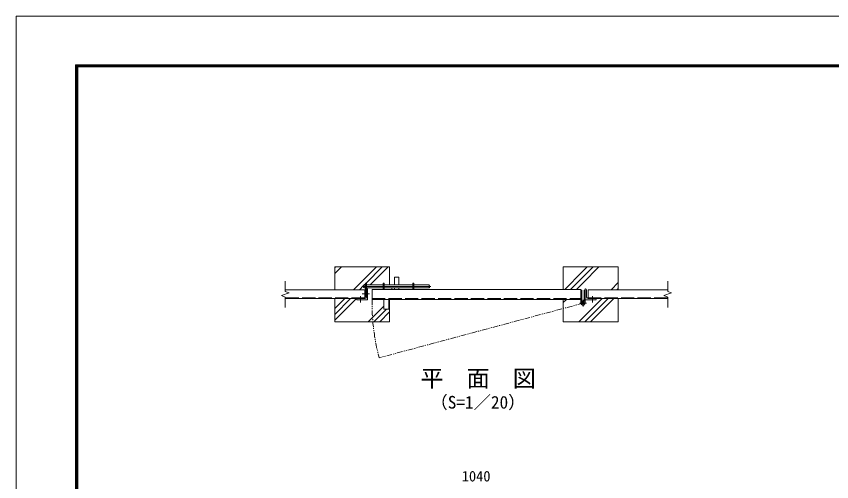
# Model space of a CAD drawing. Units: millimetres at full size; details may follow other scales. Extents: x -4200 to 4200, y -2970 to 2970.
# Drawn here: x -4200 to -491, y 853 to 2970 of the extents above; entities that cross this region are included whole.
import ezdxf
from ezdxf.enums import TextEntityAlignment as Align

# ---------------------------------------------------------------- set-up
doc = ezdxf.new("R2010")
doc.units = ezdxf.units.MM
doc.header["$LTSCALE"] = 10
for name, pattern in [('DASHED', [7.5, 6, -1.5]), ('USER1', [50.8, 31.75, -6.35, 6.35, -6.35]), ('USER2', [5, 2.5, -0.5, 0.5, -0.5, 0.5, -0.5])]:
    doc.linetypes.add(name, pattern=pattern)
doc.layers.add('0-0_D-TTL-TXT', color=7, linetype='Continuous')
for name, color, linetype, lineweight in [('0-1_D-STR1', 1, 'Continuous', 18), ('0-2_D-BMK', 2, 'USER1', 13), ('0-3_D-STR3', 3, 'Continuous', 13), ('0-4_D-STR4', 7, 'Continuous', 18), ('0-5_D-STR-DIM', 7, 'Continuous', 13), ('0-6_D-DCR-HCH', 7, 'Continuous', 13), ('0-B_D-TTL', 7, 'Continuous', 18)]:
    doc.layers.add(name, color=color, linetype=linetype, lineweight=lineweight)
doc.styles.add('ＭＳ ゴシック', font='')
doc.styles.get('ＭＳ ゴシック').set_extended_font_data('MS Gothic')

msp = doc.modelspace()

# ---------------------------------------------------------------- linework, layer by layer
at = {"layer": '0-1_D-STR1'}
for p, q in [((-2614.55, 1725.85), (-2976.55, 1725.85)), ((-2607.55, 1725.35), (-2607.55, 1692.35)), ((-2581.55, 1727.35), (-1631.55, 1727.35)), ((-2581.55, 1727.35), (-2581.55, 1687.35)), ((-1631.55, 1727.35), (-1631.55, 1687.35)), ((-1605.55, 1725.35), (-1605.55, 1692.35)), ((-1598.55, 1725.85), (-1598.55, 1685.85)), ((-1598.55, 1725.85), (-1236.55, 1725.85)), ((-2614.05, 1685.85), (-2647.05, 1685.85)), ((-2576.55, 1682.35), (-1636.55, 1682.35)), ((-1599.05, 1685.85), (-1566.05, 1685.85)), ((-1598.55, 1685.85), (-1236.55, 1685.85))]:
    msp.add_line(p, q, dxfattribs=at)
at = {"layer": '0-1_D-STR1', "linetype": 'DASHED'}
for p, q in [((-2614.55, 1688.85), (-2976.55, 1688.85)), ((-2581.44, 1686.35), (-1631.65, 1686.35)), ((-1598.55, 1688.85), (-1236.55, 1688.85))]:
    msp.add_line(p, q, dxfattribs=at)
at = {"layer": '0-1_D-STR1'}
for points in [[(-2614.55, 1725.85), (-2614.55, 1685.85), (-2976.55, 1685.85)], [(-2601.55, 1679.85), (-2601.55, 1729.85), (-2603.05, 1729.85)], [(-1611.55, 1679.85), (-1611.55, 1729.85), (-1610.05, 1729.85)], [(-2651.55, 1681.35), (-2651.55, 1679.85), (-2601.55, 1679.85)], [(-1561.55, 1681.35), (-1561.55, 1679.85), (-1611.55, 1679.85)]]:
    msp.add_lwpolyline(points, dxfattribs=at)
for centre, radius, start, end in [((-2603.05, 1725.35), 4.5, 90, 180), ((-1610.05, 1725.35), 4.5, 360, 90), ((-2647.05, 1681.35), 4.5, 90, 180), ((-2614.05, 1692.35), 6.5, 270, 0), ((-1599.05, 1692.35), 6.5, 180, 270), ((-1566.05, 1681.35), 4.5, 360, 90)]:
    msp.add_arc(centre, radius, start, end, dxfattribs=at)
at = {"layer": '0-1_D-STR1', "linetype": 'DASHED'}
for centre, start, end in [((-2576.55, 1687.35), 180, 270), ((-1636.55, 1687.35), 270, 0)]:
    msp.add_arc(centre, 5, start, end, dxfattribs=at)
at = {"layer": '0-2_D-BMK'}
for p, q in [((-2626.56, 1707.35), (-2593.78, 1707.35)), ((-2623.39, 1741.35), (-2314.64, 1741.35)), ((-2634.55, 1697.35), (-2634.55, 1668.35)), ((-1621.55, 1650.29), (-1621.55, 1680.02)), ((-1578.55, 1697.35), (-1578.55, 1668.35)), ((-1636.41, 1665.15), (-1606.68, 1665.15))]:
    msp.add_line(p, q, dxfattribs=at)
at = {"layer": '0-2_D-BMK', "linetype": 'USER2'}
msp.add_line((-1621.55, 1665.15), (-2548.98, 1416.65), dxfattribs=at)
msp.add_arc((-1621.55, 1665.15), 960.15, 178.97356, 195, dxfattribs=at)
at = {"layer": '0-3_D-STR3'}
for p, q in [((-2479.47, 1783.85), (-2479.47, 1747.85)), ((-2479.47, 1783.85), (-2460.47, 1783.85)), ((-2460.47, 1783.85), (-2460.47, 1747.85)), ((-2619.97, 1745.85), (-2617.97, 1747.85)), ((-2619.97, 1745.85), (-2619.97, 1736.85)), ((-2617.97, 1734.85), (-2617.97, 1747.85)), ((-2617.97, 1747.85), (-2612.05, 1747.85)), ((-2612.05, 1756.35), (-2612.05, 1694.85)), ((-2607.55, 1756.35), (-2612.05, 1756.35)), ((-2607.55, 1756.35), (-2607.55, 1694.85)), ((-2607.55, 1747.85), (-2531.55, 1747.85)), ((-2531.55, 1756.85), (-2531.55, 1727.35)), ((-2527.05, 1756.85), (-2531.55, 1756.85)), ((-2527.05, 1727.35), (-2527.05, 1756.85)), ((-2527.05, 1747.85), (-2396.05, 1747.85)), ((-2396.05, 1727.35), (-2396.05, 1756.85)), ((-2396.05, 1756.85), (-2391.55, 1756.85)), ((-2391.55, 1727.35), (-2391.55, 1756.85)), ((-2391.55, 1747.85), (-2321.97, 1747.85)), ((-2321.97, 1747.85), (-2321.97, 1734.85)), ((-2321.97, 1747.85), (-2319.97, 1745.85)), ((-2319.97, 1745.85), (-2319.97, 1736.85)), ((-2619.97, 1736.85), (-2617.97, 1734.85)), ((-2617.97, 1734.85), (-2612.05, 1734.85)), ((-2607.55, 1734.85), (-2531.55, 1734.85)), ((-2527.05, 1734.85), (-2396.05, 1734.85)), ((-2479.47, 1727.35), (-2479.47, 1734.85)), ((-2460.47, 1727.35), (-2460.47, 1734.85)), ((-2391.55, 1734.85), (-2321.97, 1734.85)), ((-2319.97, 1736.85), (-2321.97, 1734.85)), ((-1631.25, 1665.15), (-1631.25, 1724.85)), ((-1626.75, 1724.85), (-1631.25, 1724.85)), ((-1626.75, 1665.15), (-1626.75, 1724.85)), ((-1611.85, 1665.15), (-1611.85, 1724.85)), ((-2607.55, 1694.85), (-2612.05, 1694.85)), ((-2527.55, 1682.35), (-2527.55, 1637.35)), ((-2505.55, 1682.35), (-2505.55, 1637.35)), ((-1626.75, 1673.34), (-1624.33, 1669.54)), ((-2527.55, 1637.35), (-2505.55, 1637.35))]:
    msp.add_line(p, q, dxfattribs=at)
msp.add_lwpolyline([(-1616.35, 1673.34), (-1616.35, 1724.85), (-1611.85, 1724.85)], dxfattribs=at)
for radius in [9.7, 5.2]:
    msp.add_arc((-1621.55, 1665.15), radius, 180, 122.41735, dxfattribs=at)
at = {"layer": '0-4_D-STR4'}
for p, q in [((-2751.55, 1829.85), (-2501.55, 1829.85)), ((-2751.55, 1725.85), (-2751.55, 1829.85)), ((-2501.55, 1829.85), (-2501.55, 1747.85)), ((-1711.55, 1829.85), (-1711.55, 1727.35)), ((-1461.55, 1829.85), (-1711.55, 1829.85)), ((-1461.55, 1725.85), (-1461.55, 1829.85)), ((-2491.55, 1734.85), (-2491.55, 1727.35)), ((-2501.55, 1682.35), (-2501.55, 1579.85)), ((-1711.55, 1682.35), (-1711.55, 1579.85))]:
    msp.add_line(p, q, dxfattribs=at)
for points in [[(-2501.55, 1579.85), (-2751.55, 1579.85), (-2751.55, 1685.85)], [(-1711.55, 1579.85), (-1461.55, 1579.85), (-1461.55, 1685.85)]]:
    msp.add_lwpolyline(points, dxfattribs=at)
at = {"layer": '0-5_D-STR-DIM'}
for p, q in [((-2976.55, 1765.85), (-2976.55, 1718.68)), ((-1236.55, 1765.85), (-1236.55, 1718.68)), ((-2994.17, 1699.44), (-2958.93, 1712.27)), ((-2958.93, 1712.27), (-2976.55, 1718.68)), ((-1254.17, 1699.44), (-1218.93, 1712.27)), ((-1218.93, 1712.27), (-1236.55, 1718.68)), ((-2976.55, 1693.03), (-2994.17, 1699.44)), ((-2976.55, 1693.03), (-2976.55, 1645.85)), ((-1236.55, 1693.03), (-1254.17, 1699.44)), ((-1236.55, 1693.03), (-1236.55, 1645.85))]:
    msp.add_line(p, q, dxfattribs=at)
at = {"layer": '0-6_D-DCR-HCH'}
for p, q in [((-2751.55, 1799.35), (-2721.04, 1829.85)), ((-2751.55, 1825.86), (-2747.56, 1829.85)), ((-2665.94, 1725.85), (-2561.94, 1829.85)), ((-2608.92, 1756.35), (-2535.42, 1829.85)), ((-2590.91, 1747.85), (-2508.91, 1829.85)), ((-1621.49, 1757.93), (-1549.56, 1829.85)), ((-2639.42, 1725.85), (-2619.97, 1745.31)), ((-2617.42, 1747.85), (-2612.05, 1753.23)), ((-1652.06, 1727.35), (-1621.49, 1757.93)), ((-1494.46, 1725.85), (-1461.55, 1758.77)), ((-2607.55, 1731.22), (-2603.91, 1734.85)), ((-1467.94, 1725.85), (-1461.55, 1732.25)), ((-2751.55, 1587.22), (-2652.91, 1685.85)), ((-2751.55, 1613.73), (-2679.42, 1685.85)), ((-2751.55, 1640.25), (-2705.94, 1685.85)), ((-2505.55, 1674.12), (-2501.55, 1678.12)), ((-1711.55, 1667.87), (-1697.06, 1682.35)), ((-1640.46, 1579.85), (-1534.46, 1685.85)), ((-1613.94, 1579.85), (-1507.94, 1685.85)), ((-1587.43, 1579.85), (-1481.43, 1685.85)), ((-2599.81, 1579.85), (-2527.55, 1652.12)), ((-2573.29, 1579.85), (-2515.79, 1637.35)), ((-2505.55, 1647.6), (-2501.55, 1651.6)), ((-2546.78, 1579.85), (-2501.55, 1625.08))]:
    msp.add_line(p, q, dxfattribs=at)
for points in [[(-1705.09, 1727.35), (-1623.55, 1808.9), (-1602.59, 1829.85)], [(-1678.58, 1727.35), (-1622.19, 1783.74), (-1576.08, 1829.85)]]:
    msp.add_lwpolyline(points, dxfattribs=at)
at = {"layer": '0-B_D-TTL', "color": 2}
msp.add_lwpolyline([(-4200, 2970), (4200, 2970), (4200, -2970), (-4200, -2970)], close=True, dxfattribs=at)
at = {"layer": '0-B_D-TTL'}
for points in [[(-3930, 2750), (3930, 2750), (3930, -2750), (-3930, -2750)], [(-3927.5, 2747.5), (3927.5, 2747.5), (3927.5, -2747.5), (-3927.5, -2747.5)], [(-3925, 2745), (3925, 2745), (3925, -2745), (-3925, -2745)], [(-3922.5, 2742.5), (3922.5, 2742.5), (3922.5, -2742.5), (-3922.5, -2742.5)], [(-3920, 2740), (3920, 2740), (3920, -2740), (-3920, -2740)]]:
    msp.add_lwpolyline(points, close=True, dxfattribs=at)

# ---------------------------------------------------------------- texts
at = {"layer": '0-0_D-TTL-TXT', "style": 'ＭＳ ゴシック'}
for s, height, p in [('平\u3000面\u3000図', 76.98, (-2361.44, 1261.33)), ('（S=1／20）', 57.7, (-2315.96, 1168.13))]:
    msp.add_text(s, height=height, dxfattribs=at).set_placement(p, align=Align.BOTTOM_LEFT)
at = {"layer": '0-5_D-STR-DIM', "style": 'ＭＳ ゴシック'}
msp.add_text('1040', height=48.09, dxfattribs=at).set_placement((-2173.47, 839.61), align=Align.BOTTOM_LEFT)

doc.saveas('drawing.dxf')
